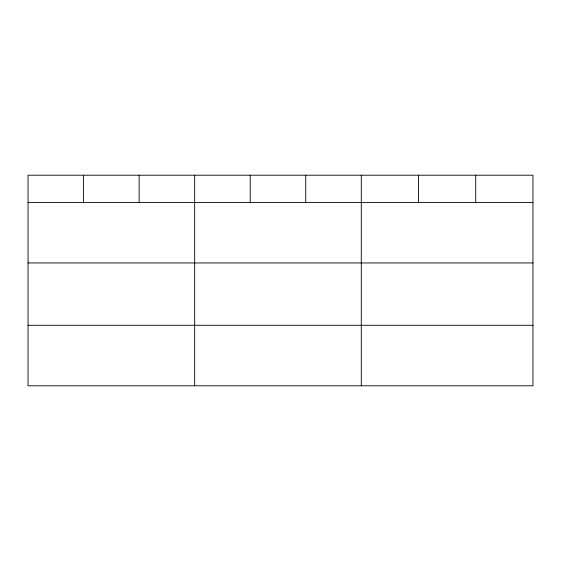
<?xml version="1.0" encoding="UTF-8"?>
<svg xmlns="http://www.w3.org/2000/svg" width="561" height="561" viewBox="0 0 561 561"><rect width="100%" height="100%" fill="white"/><g stroke="black" fill="none" stroke-linecap="round" stroke-linejoin="round"><path stroke-width="0.84" d="M532.95 262.948L532.95 175.207L28.05 175.207L28.05 385.793L532.95 385.793L532.95 262.948L28.05 262.948M28.05 202.444L532.95 202.444M28.05 325.289L532.95 325.289M475.728 175.207L475.728 202.444M418.506 175.207L418.506 202.444M361.284 175.207L361.284 385.793M305.745 175.207L305.745 202.444M250.206 175.207L250.206 202.444M194.667 175.207L194.667 385.793M139.128 175.207L139.128 202.444M83.589 175.207L83.589 202.444"/></g></svg>
